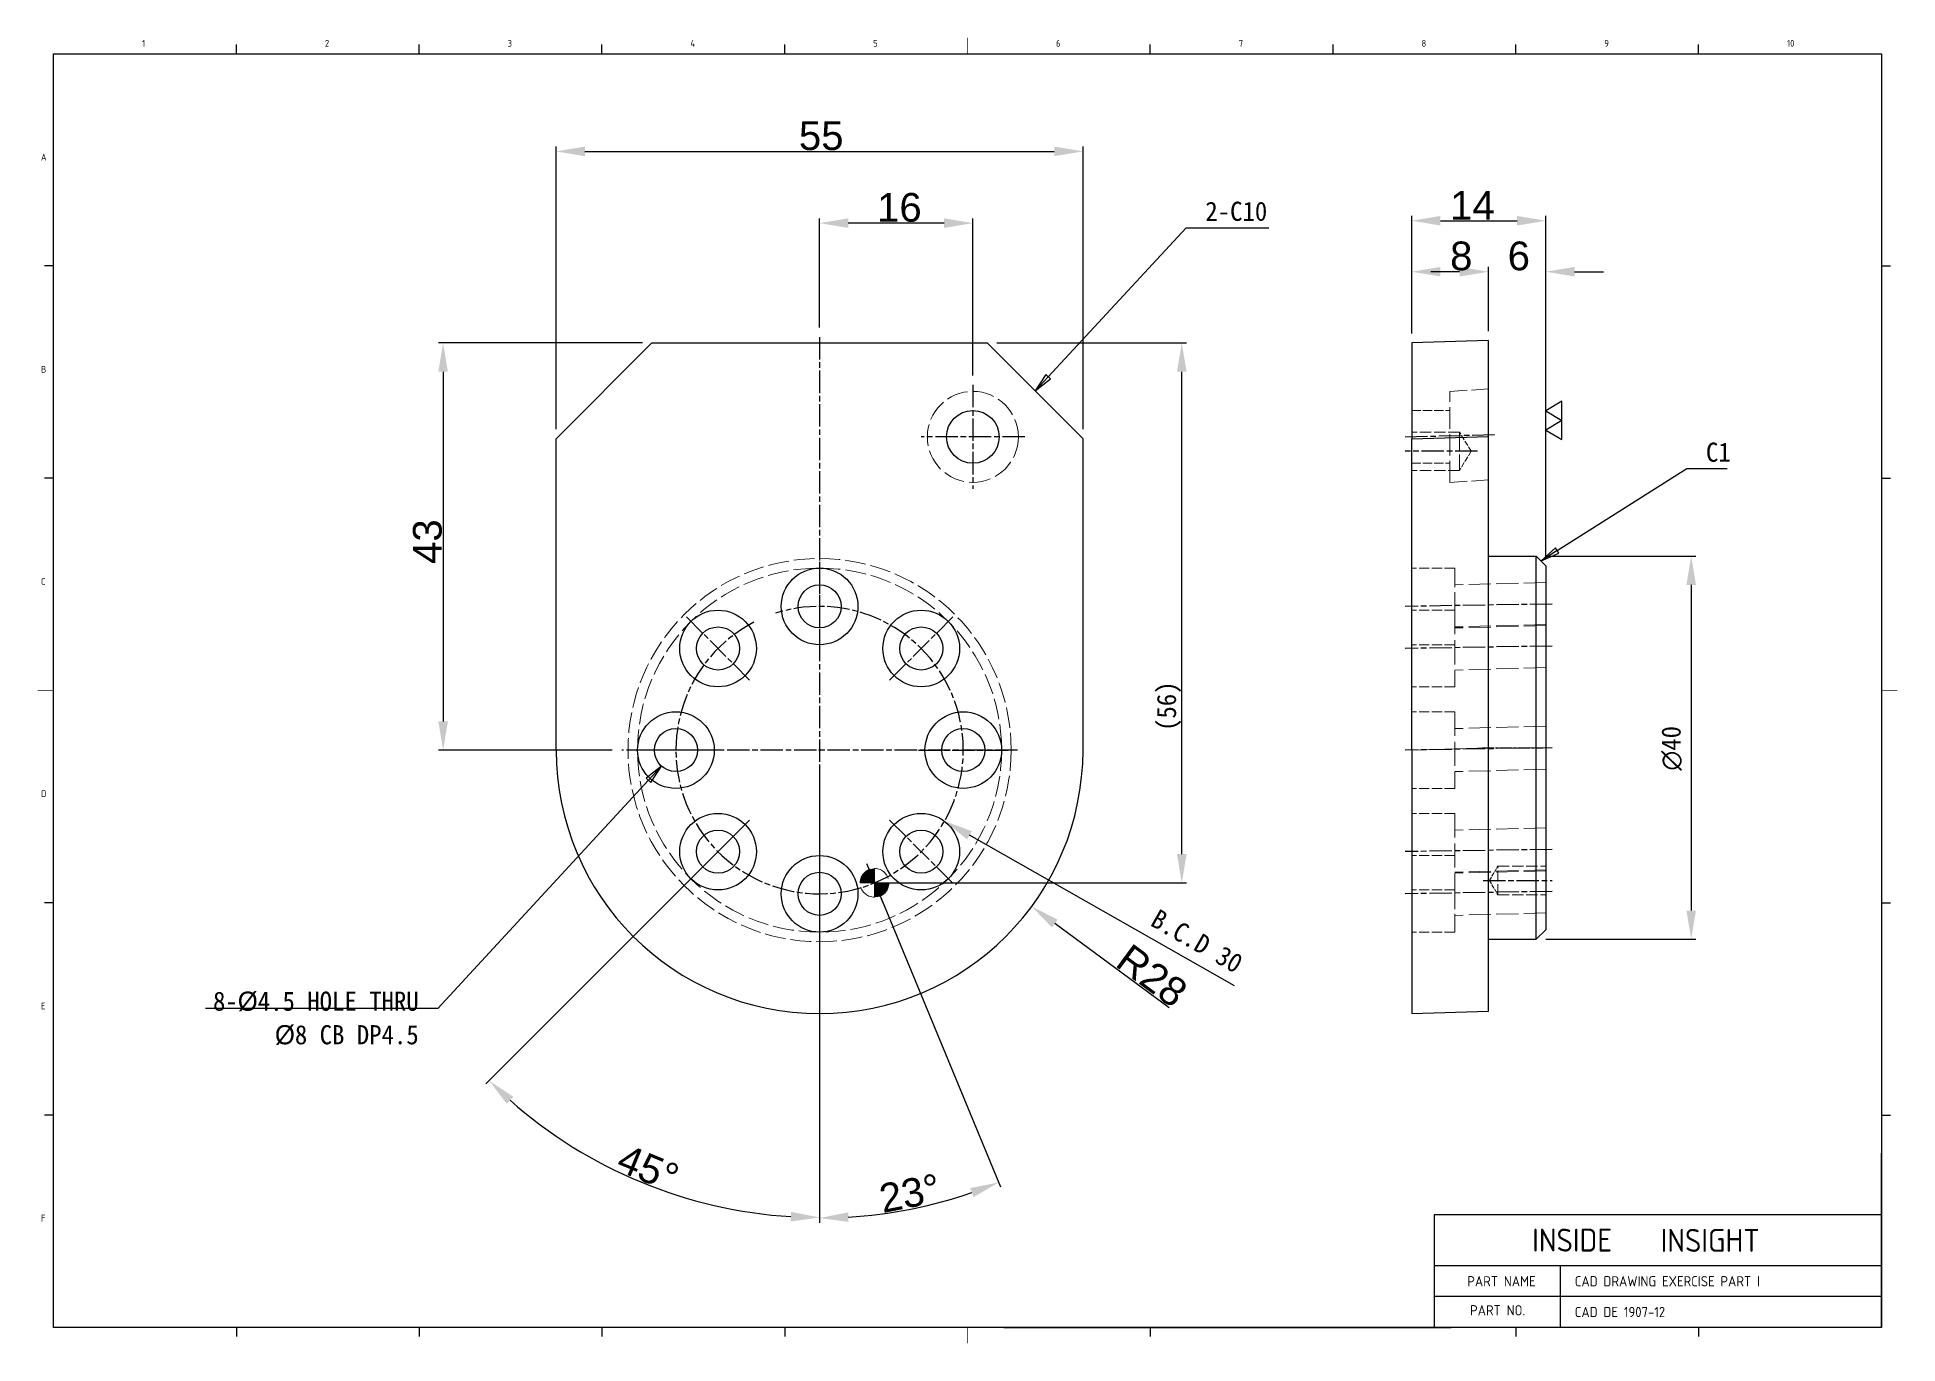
# Model space of a CAD drawing. Header units: millimetres. Extents: x 2029 to 2223, y 1931 to 2067.
import ezdxf

# ---------------------------------------------------------------- set-up
doc = ezdxf.new("R2010")
doc.units = ezdxf.units.MM
for name, pattern in [('C2', [7.05, 6, -0.4, 0.25, -0.4]), ('CHAIN', [0.3543, 0.2362, -0.0295, 0.0591, -0.0295]), ('D2', [11.2, 8, -0.8, 0.4, -0.8, 0.4, -0.8]), ('DASHED', [0.2068, 0.1655, -0.0413])]:
    doc.linetypes.add(name, pattern=pattern)
doc.layers.add('1', color=1, linetype='C2')
doc.layers.add('3', color=3, linetype='D2')
doc.layers.add('2', color=6, linetype='DASHED', lineweight=18, true_color=0xff00ff)
for name, color, linetype, lineweight in [('4', 7, 'Continuous', 9), ('7', 7, 'Continuous', 30), ('DIMENSION', 3, 'Continuous', 25)]:
    doc.layers.add(name, color=color, linetype=linetype, lineweight=lineweight)
doc.styles.add('A', font='GENISO', dxfattribs={"bigfont": 'WHGTXT'})
doc.styles.get("Standard").update_dxf_attribs({"font": 'arial.ttf'})
doc.styles.add('주 문자 (MNL)_3', font='')
doc.styles.get('주 문자 (MNL)_3').set_extended_font_data('GulimChe')
doc.dimstyles.new('Copy of inside insight-1', dxfattribs={"dimscale": 100, "dimtxt": 3, "dimasz": 3, "dimexe": 0.5, "dimexo": 1, "dimgap": 0.09, "dimtad": 1, "dimdec": 0, "dimzin": 0, "dimdsep": 46, "dimtxsty": 'Standard', "dimcen": 0.09, "dimdle": 1, "dimclrd": 3, "dimclre": 3, "dimclrt": 2, "dimadec": 0, "dimazin": 0, "dimtfac": 1, "dimtdec": 0, "dimtofl": 0, "dimtmove": 0, "dimatfit": 3, "dimfxl": 1, "dimtolj": 1, "dimtzin": 0, "dimarcsym": 0})

# ---------------------------------------------------------------- blocks, each defined once
blk = doc.blocks.new('*D87')
at = {"layer": 'Defpoints', "color": 0, "transparency": 16777216}
for p in [(2110.19, 2047.91), (2110.19, 2036.01), (2126.19, 2031.02)]:
    blk.add_point(p, dxfattribs=at)
at = {"layer": 'DIMENSION', "color": 3, "lineweight": -2, "transparency": 16777216}
for p, q in [((2110.19, 2037.01), (2110.19, 2048.41)), ((2123.19, 2047.91), (2113.19, 2047.91)), ((2126.19, 2032.02), (2126.19, 2048.41))]:
    blk.add_line(p, q, dxfattribs=at)
at = {"layer": 'DIMENSION', "color": 3, "transparency": 16777216}
for points in [[(2113.19, 2048.41), (2113.19, 2047.41), (2110.19, 2047.91)], [(2123.19, 2048.41), (2123.19, 2047.41), (2126.19, 2047.91)]]:
    blk.add_solid(points, dxfattribs=at)
at = {"layer": 'DIMENSION', "color": 2, "transparency": 16777216, "insert": (2116.19, 2051.06), "char_height": 3, "attachment_point": 1}
blk.add_mtext('\\A1;16', dxfattribs=at)
blk = doc.blocks.new('*D88')
at = {"layer": 'Defpoints', "color": 0, "transparency": 16777216}
for p in [(2137.69, 2055.4), (2082.69, 2025.4), (2137.69, 2025.4)]:
    blk.add_point(p, dxfattribs=at)
at = {"layer": 'DIMENSION', "color": 3, "lineweight": -2, "transparency": 16777216}
for p, q in [((2082.69, 2026.4), (2082.69, 2055.9)), ((2085.69, 2055.4), (2134.69, 2055.4)), ((2137.69, 2026.4), (2137.69, 2055.9))]:
    blk.add_line(p, q, dxfattribs=at)
at = {"layer": 'DIMENSION', "color": 3, "transparency": 16777216}
for points in [[(2085.69, 2055.9), (2085.69, 2054.9), (2082.69, 2055.4)], [(2134.69, 2055.9), (2134.69, 2054.9), (2137.69, 2055.4)]]:
    blk.add_solid(points, dxfattribs=at)
at = {"layer": 'DIMENSION', "color": 2, "transparency": 16777216, "insert": (2108.03, 2058.54), "char_height": 3, "attachment_point": 1}
blk.add_mtext('\\A1;55', dxfattribs=at)
blk = doc.blocks.new('*D89')
at = {"layer": 'Defpoints', "color": 0, "transparency": 16777216}
for p in [(2092.69, 2035.4), (2070.89, 1992.9), (2089.53, 1992.9)]:
    blk.add_point(p, dxfattribs=at)
at = {"layer": 'DIMENSION', "color": 3, "lineweight": -2, "transparency": 16777216}
for p, q in [((2091.69, 2035.4), (2070.39, 2035.4)), ((2070.89, 2032.4), (2070.89, 1995.9)), ((2088.53, 1992.9), (2070.39, 1992.9))]:
    blk.add_line(p, q, dxfattribs=at)
at = {"layer": 'DIMENSION', "color": 3, "transparency": 16777216}
for points in [[(2070.39, 2032.4), (2071.39, 2032.4), (2070.89, 2035.4)], [(2070.39, 1995.9), (2071.39, 1995.9), (2070.89, 1992.9)]]:
    blk.add_solid(points, dxfattribs=at)
at = {"layer": 'DIMENSION', "color": 2, "transparency": 16777216, "insert": (2067.74, 2012.33), "char_height": 3, "attachment_point": 1, "rotation": 90}
blk.add_mtext('\\A1;43', dxfattribs=at)
blk = doc.blocks.new('*D90')
at = {"layer": 'Defpoints', "color": 0, "transparency": 16777216}
for p in [(2097.15, 2000.32), (2123.23, 1985.49)]:
    blk.add_point(p, dxfattribs=at)
at = {"layer": 'DIMENSION', "color": 3, "lineweight": -2, "transparency": 16777216}
for p, q in [((2110.1, 1992.9), (2110.28, 1992.9)), ((2110.19, 1992.81), (2110.19, 1992.99)), ((2153.5, 1968.28), (2125.84, 1984.01))]:
    blk.add_line(p, q, dxfattribs=at)
at = {"layer": 'DIMENSION', "color": 3, "transparency": 16777216}
blk.add_solid([(2126.09, 1984.44), (2125.59, 1983.57), (2123.23, 1985.49)], dxfattribs=at)
at = {"layer": 'DIMENSION', "color": 2, "transparency": 16777216, "insert": (2144.58, 1976.97), "char_height": 3, "attachment_point": 1, "rotation": 330.3829}
blk.add_mtext('\\A1; \\f굴림체|b0|i0;\\H2.0000;B.C.D 30', dxfattribs=at)
blk = doc.blocks.new('*D91')
at = {"layer": 'Defpoints', "color": 0, "transparency": 16777216}
for p in [(2110.19, 1992.9), (2110.19, 1992.37), (2102.89, 1985.6), (2085.8, 1950.65)]:
    blk.add_point(p, dxfattribs=at)
at = {"layer": 'DIMENSION', "color": 3, "lineweight": -2, "transparency": 16777216}
for p, q in [((2110.19, 1991.37), (2110.19, 1943.61)), ((2102.18, 1984.89), (2075.34, 1958.05))]:
    blk.add_line(p, q, dxfattribs=at)
blk.add_arc((2110.19, 1992.9), 48.79, 228.5233, 266.4767, dxfattribs=at)
at = {"layer": 'DIMENSION', "color": 3, "transparency": 16777216}
for points in [[(2077.53, 1955.98), (2078.22, 1956.71), (2075.69, 1958.4)], [(2107.21, 1944.7), (2107.18, 1943.7), (2110.19, 1944.11)]]:
    blk.add_solid(points, dxfattribs=at)
at = {"layer": 'DIMENSION', "color": 2, "transparency": 16777216, "insert": (2089.95, 1951.87), "char_height": 3, "attachment_point": 1, "rotation": 337.5}
blk.add_mtext('\\A1;45°', dxfattribs=at)
blk = doc.blocks.new('*D92')
at = {"layer": 'Defpoints', "color": 0, "transparency": 16777216}
for p in [(2110.19, 1992.9), (2110.19, 1992.37), (2115.1, 1981.05), (2116.57, 1944.47)]:
    blk.add_point(p, dxfattribs=at)
at = {"layer": 'DIMENSION', "color": 3, "lineweight": -2, "transparency": 16777216}
for p, q in [((2110.19, 1991.37), (2110.19, 1943.55)), ((2115.49, 1980.12), (2129.08, 1947.31))]:
    blk.add_line(p, q, dxfattribs=at)
blk.add_arc((2110.19, 1992.9), 48.85, 273.5194, 288.9806, dxfattribs=at)
at = {"layer": 'DIMENSION', "color": 3, "transparency": 16777216}
for points in [[(2125.9, 1947.18), (2126.26, 1946.24), (2128.89, 1947.77)], [(2113.21, 1943.65), (2113.18, 1944.65), (2110.19, 1944.05)]]:
    blk.add_solid(points, dxfattribs=at)
at = {"layer": 'DIMENSION', "color": 2, "transparency": 16777216, "insert": (2116.2, 1947.51), "char_height": 3, "attachment_point": 1, "rotation": 11.25}
blk.add_mtext('\\A1;23°', dxfattribs=at)
blk = doc.blocks.new('*D93')
at = {"layer": 'Defpoints', "color": 0, "transparency": 16777216}
for p in [(2127.69, 2035.4), (2148, 2035.4), (2115.93, 1979.04)]:
    blk.add_point(p, dxfattribs=at)
at = {"layer": 'DIMENSION', "color": 3, "lineweight": -2, "transparency": 16777216}
for p, q in [((2128.69, 2035.4), (2148.5, 2035.4)), ((2148, 1982.04), (2148, 2032.4)), ((2116.93, 1979.04), (2148.5, 1979.04))]:
    blk.add_line(p, q, dxfattribs=at)
at = {"layer": 'DIMENSION', "color": 3, "transparency": 16777216}
for points in [[(2147.5, 2032.4), (2148.5, 2032.4), (2148, 2035.4)], [(2147.5, 1982.04), (2148.5, 1982.04), (2148, 1979.04)]]:
    blk.add_solid(points, dxfattribs=at)
at = {"layer": 'DIMENSION', "color": 2, "transparency": 16777216, "insert": (2145.4, 1994.9), "char_height": 3, "attachment_point": 1, "rotation": 90}
blk.add_mtext('\\A1;\\f굴림체|b0|i0;\\H2.0000;(56)', dxfattribs=at)
blk = doc.blocks.new('*D94')
at = {"layer": 'Defpoints', "color": 0, "transparency": 16777216}
for p in [(2172, 2042.84), (2180.01, 2035.65), (2172, 2035.4)]:
    blk.add_point(p, dxfattribs=at)
at = {"layer": 'DIMENSION', "color": 3, "lineweight": -2, "transparency": 16777216}
for p, q in [((2172, 2036.4), (2172, 2043.34)), ((2180.01, 2036.65), (2180.01, 2043.34)), ((2177.01, 2042.84), (2175, 2042.84))]:
    blk.add_line(p, q, dxfattribs=at)
at = {"layer": 'DIMENSION', "color": 3, "transparency": 16777216}
for points in [[(2175, 2043.34), (2175, 2042.34), (2172, 2042.84)], [(2177.01, 2043.34), (2177.01, 2042.34), (2180.01, 2042.84)]]:
    blk.add_solid(points, dxfattribs=at)
at = {"layer": 'DIMENSION', "color": 2, "transparency": 16777216, "insert": (2176.01, 2045.99), "char_height": 3, "attachment_point": 1}
blk.add_mtext('\\A1;8', dxfattribs=at)
blk = doc.blocks.new('*D95')
at = {"layer": 'Defpoints', "color": 0, "transparency": 16777216}
for p in [(2186.01, 2042.84), (2180.01, 2035.65), (2186.01, 2012.15)]:
    blk.add_point(p, dxfattribs=at)
at = {"layer": 'DIMENSION', "color": 3, "lineweight": -2, "transparency": 16777216}
for p, q in [((2180.01, 2036.65), (2180.01, 2043.34)), ((2186.01, 2013.15), (2186.01, 2043.34)), ((2177.01, 2042.84), (2174.01, 2042.84)), ((2189.01, 2042.84), (2192.01, 2042.84))]:
    blk.add_line(p, q, dxfattribs=at)
at = {"layer": 'DIMENSION', "color": 3, "transparency": 16777216}
for points in [[(2177.01, 2043.34), (2177.01, 2042.34), (2180.01, 2042.84)], [(2189.01, 2043.34), (2189.01, 2042.34), (2186.01, 2042.84)]]:
    blk.add_solid(points, dxfattribs=at)
at = {"layer": 'DIMENSION', "color": 2, "transparency": 16777216, "insert": (2182.02, 2045.99), "char_height": 3, "attachment_point": 1}
blk.add_mtext('\\A1;6', dxfattribs=at)
blk = doc.blocks.new('*D96')
at = {"layer": 'Defpoints', "color": 0, "transparency": 16777216}
for p in [(2185.01, 2013.15), (2185.01, 1973.15), (2201.18, 1973.15)]:
    blk.add_point(p, dxfattribs=at)
at = {"layer": 'DIMENSION', "color": 3, "lineweight": -2, "transparency": 16777216}
for p, q in [((2186.01, 2013.15), (2201.68, 2013.15)), ((2201.18, 2010.15), (2201.18, 1976.15)), ((2186.01, 1973.15), (2201.68, 1973.15))]:
    blk.add_line(p, q, dxfattribs=at)
at = {"layer": 'DIMENSION', "color": 3, "transparency": 16777216}
for points in [[(2200.68, 2010.15), (2201.68, 2010.15), (2201.18, 2013.15)], [(2200.68, 1976.15), (2201.68, 1976.15), (2201.18, 1973.15)]]:
    blk.add_solid(points, dxfattribs=at)
at = {"layer": 'DIMENSION', "color": 2, "transparency": 16777216, "insert": (2198.08, 1990.76), "char_height": 3, "attachment_point": 1, "rotation": 90}
blk.add_mtext('\\A1;{\\fAIGDT|b0|i0;\\H2.0000;\\ln}\\f굴림체|b0|i0;\\H2.0000;40', dxfattribs=at)
blk = doc.blocks.new('다듬질 2')
at = {"layer": '3'}
for p, q in [((1.5, 2.5), (-1.5, 2.5)), ((-1.5, 2.5), (0, 0)), ((0, 0), (1.5, 2.5)), ((1.5, 2.5), (3, 0)), ((4.5, 2.5), (1.5, 2.5)), ((3, 0), (4.5, 2.5))]:
    blk.add_line(p, q, dxfattribs=at)
blk = doc.blocks.new('*D97')
at = {"layer": 'Defpoints', "color": 0, "transparency": 16777216}
for p in [(2186.01, 2048.16), (2172, 2035.4), (2186.01, 2012.15)]:
    blk.add_point(p, dxfattribs=at)
at = {"layer": 'DIMENSION', "color": 3, "lineweight": -2, "transparency": 16777216}
for p, q in [((2172, 2036.4), (2172, 2048.66)), ((2175, 2048.16), (2183.01, 2048.16)), ((2186.01, 2013.15), (2186.01, 2048.66))]:
    blk.add_line(p, q, dxfattribs=at)
at = {"layer": 'DIMENSION', "color": 3, "transparency": 16777216}
for points in [[(2175, 2048.66), (2175, 2047.66), (2172, 2048.16)], [(2183.01, 2048.66), (2183.01, 2047.66), (2186.01, 2048.16)]]:
    blk.add_solid(points, dxfattribs=at)
at = {"layer": 'DIMENSION', "color": 2, "transparency": 16777216, "insert": (2176.01, 2051.26), "char_height": 3, "attachment_point": 1}
blk.add_mtext('\\A1;14', dxfattribs=at)
blk = doc.blocks.new('*D98')
at = {"layer": 'Defpoints', "color": 0, "transparency": 16777216}
for p in [(2110.19, 1992.9), (2132.33, 1976.58)]:
    blk.add_point(p, dxfattribs=at)
at = {"layer": 'DIMENSION', "color": 3, "lineweight": -2, "transparency": 16777216}
for p, q in [((2110.1, 1992.9), (2110.28, 1992.9)), ((2110.19, 1992.81), (2110.19, 1992.99)), ((2146.68, 1966), (2134.74, 1974.8))]:
    blk.add_line(p, q, dxfattribs=at)
at = {"layer": 'DIMENSION', "color": 3, "transparency": 16777216}
blk.add_solid([(2135.04, 1975.2), (2134.44, 1974.4), (2132.33, 1976.58)], dxfattribs=at)
at = {"layer": 'DIMENSION', "color": 2, "transparency": 16777216, "insert": (2142.7, 1972.85), "char_height": 3, "attachment_point": 1, "rotation": 323.5943}
blk.add_mtext('\\A1;R28', dxfattribs=at)
blk = doc.blocks.new('Filled-1')
at = {"color": 0}
for p, q in [((0, 0), (-1, 0.167)), ((-1, 0.167), (-1, -0.167)), ((-1, 0), (0, 0)), ((-1, -0.167), (0, 0))]:
    blk.add_line(p, q, dxfattribs=at)
at = {"color": 0, "flags": 128}
blk.add_lwpolyline([(-1, -0.167), (0, 0), (-1, 0.167), (-1, -0.167)], dxfattribs=at)
at = {"color": 0}
blk.add_solid([(-1, -0.167), (0, 0), (-1, 0.167), (-1, -0.167)], dxfattribs=at)

msp = doc.modelspace()

# ---------------------------------------------------------------- hatches: boundary and pattern name
at = {"layer": '4'}
h = msp.add_hatch(color=256, dxfattribs=at)
edge = h.paths.add_edge_path()
edge.add_line((2115.93, 1979.04), (2115.93, 1980.54))
edge.add_arc((2115.93, 1979.04), 1.5, 90, 180)
edge.add_line((2114.43, 1979.04), (2115.93, 1979.04))
h = msp.add_hatch(color=256, dxfattribs=at)
edge = h.paths.add_edge_path()
edge.add_line((2115.93, 1979.04), (2115.93, 1977.54))
edge.add_arc((2115.93, 1979.04), 1.5, 270, 360)
edge.add_line((2117.43, 1979.04), (2115.93, 1979.04))

# ---------------------------------------------------------------- linework, layer by layer
at = {"linetype": 'Continuous'}
for p, q in [((2030.23, 2065.6), (2221.03, 2065.6)), ((2030.23, 1932.64), (2030.23, 2065.6)), ((2221.03, 2065.6), (2221.03, 1932.64)), ((2221.03, 1932.64), (2030.23, 1932.64))]:
    msp.add_line(p, q, dxfattribs=at)
at = {"layer": '1', "linetype": 'CHAIN', "ltscale": 9.878633}
for p, q in [((2110.19, 2036.01), (2110.19, 1958.16)), ((2126.19, 2031.02), (2126.19, 2020.19)), ((2171.33, 2025.6), (2180.68, 2025.85)), ((2131.61, 2025.6), (2120.78, 2025.6)), ((2178.87, 2024.1), (2171.33, 2024.1)), ((2110.19, 2012.57), (2110.19, 2003.24)), ((2102.89, 2000.21), (2096.29, 2006.81)), ((2117.5, 2000.21), (2124.1, 2006.81)), ((2186.68, 2008.15), (2171.33, 2007.9)), ((2186.68, 2003.76), (2171.33, 2003.51)), ((2130.86, 1992.9), (2089.53, 1992.9)), ((2099.86, 1992.9), (2090.53, 1992.9)), ((2120.53, 1992.9), (2129.86, 1992.9)), ((2186.68, 1993.15), (2171.33, 1992.9)), ((2102.89, 1985.6), (2096.29, 1979)), ((2117.5, 1985.6), (2124.1, 1979)), ((2110.19, 1982.57), (2110.19, 1973.24)), ((2186.68, 1982.54), (2171.33, 1982.3)), ((2179.45, 1979.29), (2186.68, 1979.29)), ((2186.68, 1978.15), (2171.33, 1977.9))]:
    msp.add_line(p, q, dxfattribs=at)
at = {"layer": '1', "linetype": 'CHAIN', "ltscale": 5.278185}
msp.add_line((2179.35, 1993.15), (2185.68, 1993.15), dxfattribs=at)
at = {"layer": '1', "linetype": 'CHAIN', "ltscale": 3.611374}
msp.add_line((2115.1, 1981.05), (2116.76, 1977.04), dxfattribs=at)
at = {"layer": '1', "linetype": 'CHAIN', "ltscale": 9.878633}
msp.add_arc((2110.19, 1992.9), 15, 117.1746, 107.8254, dxfattribs=at)
at = {"layer": '2', "ltscale": 10.880077}
for p, q in [((2176, 2030.35), (2180.01, 2030.6)), ((2176, 2020.85), (2180.01, 2021.1))]:
    msp.add_line(p, q, dxfattribs=at)
at = {"layer": '2', "ltscale": 13.529888}
msp.add_line((2176, 2020.85), (2176, 2030.35), dxfattribs=at)
at = {"layer": '2', "ltscale": 5.711277}
for p, q in [((2172, 2028.35), (2176, 2028.35)), ((2172, 2022.85), (2176, 2022.85))]:
    msp.add_line(p, q, dxfattribs=at)
at = {"layer": '2', "ltscale": 7.139108}
for p, q in [((2177, 2026.1), (2172, 2026.1)), ((2177, 2022.1), (2172, 2022.1)), ((2181.01, 1980.79), (2186.01, 1980.79)), ((2181.01, 1977.79), (2186.01, 1977.79))]:
    msp.add_line(p, q, dxfattribs=at)
at = {"layer": '2', "ltscale": 11.39359}
msp.add_line((2177, 2026.1), (2177, 2022.1), dxfattribs=at)
at = {"layer": '2', "ltscale": 3.331462}
for q in [(2177, 2026.1), (2177, 2022.1)]:
    msp.add_line((2178.2, 2024.1), q, dxfattribs=at)
at = {"layer": '2', "ltscale": 6.425192}
for p, q in [((2176.5, 2011.9), (2172, 2011.9)), ((2176.5, 2007.51), (2172, 2007.51)), ((2176.5, 2003.9), (2172, 2003.9)), ((2176.5, 1999.51), (2172, 1999.51)), ((2176.5, 1996.9), (2172, 1996.9)), ((2176.5, 1988.9), (2172, 1988.9)), ((2176.5, 1986.3), (2172, 1986.3)), ((2176.5, 1981.9), (2172, 1981.9)), ((2176.5, 1978.3), (2172, 1978.3)), ((2176.5, 1973.9), (2172, 1973.9))]:
    msp.add_line(p, q, dxfattribs=at)
at = {"layer": '2', "ltscale": 12.108112}
for p, q in [((2176.5, 2011.9), (2176.5, 2007.51)), ((2176.5, 1978.3), (2176.5, 1973.9))]:
    msp.add_line(p, q, dxfattribs=at)
at = {"layer": '2', "ltscale": 13.902321}
for p, q in [((2186.01, 2010.4), (2176.5, 2010.15)), ((2186.01, 2006.01), (2176.5, 2005.76)), ((2186.01, 2005.9), (2176.5, 2005.65)), ((2186.01, 2001.51), (2176.5, 2001.26)), ((2186.01, 1995.4), (2176.5, 1995.15)), ((2186.01, 1990.9), (2176.5, 1990.65)), ((2186.01, 1984.79), (2176.5, 1984.55)), ((2186.01, 1980.4), (2176.5, 1980.15)), ((2186.01, 1980.29), (2176.5, 1980.05)), ((2186.01, 1975.9), (2176.5, 1975.65))]:
    msp.add_line(p, q, dxfattribs=at)
at = {"layer": '2', "ltscale": 15.191454}
for p, q in [((2176.5, 2007.51), (2176.5, 1999.51)), ((2176.5, 1996.9), (2176.5, 1988.9)), ((2176.5, 1986.3), (2176.5, 1978.3))]:
    msp.add_line(p, q, dxfattribs=at)
at = {"layer": '2', "ltscale": 2.498584}
for q in [(2181.01, 1980.79), (2181.01, 1977.79)]:
    msp.add_line((2180.11, 1979.29), q, dxfattribs=at)
at = {"layer": '2', "ltscale": 6.728448}
msp.add_line((2181.01, 1977.79), (2181.01, 1980.79), dxfattribs=at)
at = {"layer": '2', "ltscale": 13.529888}
msp.add_circle((2126.19, 2025.6), 4.75, dxfattribs=at)
at = {"layer": '2', "ltscale": 13.021246}
msp.add_circle((2110.19, 1992.9), 20, dxfattribs=at)
at = {"layer": '2', "ltscale": 13.119892}
msp.add_circle((2110.19, 1992.9), 19, dxfattribs=at)
at = {"layer": '2', "ltscale": 11.39359}
msp.add_circle((2115.93, 1979.04), 1.5, dxfattribs=at)
at = {"layer": '3', "color": 3, "linetype": 'Continuous'}
for p, q in [((2049.31, 2065.6), (2049.31, 2066.56)), ((2068.39, 2065.6), (2068.39, 2066.56)), ((2106.55, 2065.6), (2106.55, 2066.56)), ((2144.71, 2065.6), (2144.71, 2066.56)), ((2163.79, 2065.6), (2163.79, 2066.56)), ((2182.87, 2065.6), (2182.87, 2066.56)), ((2201.95, 2065.6), (2201.95, 2066.56)), ((2030.23, 2043.45), (2029.27, 2043.45)), ((2221.03, 2043.45), (2221.99, 2043.45)), ((2030.23, 2021.3), (2029.27, 2021.3)), ((2221.03, 2021.3), (2221.99, 2021.3)), ((2030.23, 1976.95), (2029.27, 1976.95)), ((2221.03, 1976.95), (2221.99, 1976.95)), ((2030.23, 1954.79), (2029.27, 1954.79)), ((2221.03, 1954.79), (2221.99, 1954.79)), ((2221.03, 1932.64), (2221.03, 1950.82)), ((2221.03, 1944.4), (2174.34, 1944.4)), ((2174.34, 1944.4), (2174.34, 1932.64)), ((2221.03, 1939.06), (2174.34, 1939.06)), ((2187.53, 1932.64), (2187.53, 1939.06)), ((2221.03, 1935.85), (2174.34, 1935.85)), ((2049.31, 1932.64), (2049.31, 1931.68)), ((2068.39, 1932.64), (2068.39, 1931.68)), ((2087.47, 1932.64), (2087.47, 1931.68)), ((2106.55, 1932.64), (2106.55, 1931.68)), ((2129.42, 1932.64), (2176.11, 1932.64)), ((2144.71, 1932.64), (2144.71, 1931.68)), ((2182.87, 1932.64), (2182.87, 1931.68)), ((2201.95, 1932.64), (2201.95, 1931.68))]:
    msp.add_line(p, q, dxfattribs=at)
at = {"layer": '3', "linetype": 'Continuous'}
msp.add_line((2087.47, 2065.6), (2087.47, 2066.56), dxfattribs=at)
at = {"layer": '3', "color": 3, "linetype": 'Continuous', "const_width": 0.072}
for points in [[(2125.63, 2065.6), (2125.63, 2067.28)], [(2030.23, 1999.12), (2028.55, 1999.12)], [(2221.03, 1999.12), (2222.71, 1999.12)], [(2125.63, 1932.64), (2125.63, 1930.96)]]:
    msp.add_lwpolyline(points, dxfattribs=at)
at = {"layer": '4'}
msp.add_line((2180.01, 1993.15), (2172, 1992.9), dxfattribs=at)
at = {"layer": '7'}
for p, q in [((2180.01, 2035.65), (2172, 2035.4)), ((2180.01, 2025.65), (2180.01, 2035.65)), ((2082.69, 2025.4), (2092.69, 2035.4)), ((2092.69, 2035.4), (2127.69, 2035.4)), ((2127.69, 2035.4), (2137.69, 2025.4)), ((2172, 2035.4), (2172, 2025.4)), ((2082.69, 1992.9), (2082.69, 2025.4)), ((2137.69, 1992.9), (2137.69, 2025.4)), ((2172, 2025.4), (2180.01, 2025.65)), ((2172, 1992.9), (2172, 2025.4)), ((2180.01, 1993.15), (2180.01, 2025.65)), ((2180.01, 2013.15), (2185.01, 2013.15)), ((2185.01, 1973.15), (2185.01, 2013.15)), ((2186.01, 2012.15), (2185.01, 2013.15)), ((2186.01, 2012.15), (2186.01, 1974.15)), ((2172, 1992.9), (2172, 1965.4)), ((2180.01, 1965.65), (2180.01, 1993.15)), ((2115.93, 1979.04), (2115.93, 1980.54)), ((2115.93, 1979.04), (2114.43, 1979.04)), ((2115.93, 1979.04), (2117.43, 1979.04)), ((2115.93, 1979.04), (2115.93, 1977.54)), ((2186.01, 1974.15), (2185.01, 1973.15)), ((2180.01, 1973.15), (2185.01, 1973.15)), ((2172, 1965.4), (2180.01, 1965.65))]:
    msp.add_line(p, q, dxfattribs=at)
for centre, radius in [((2126.19, 2025.6), 2.75), ((2110.19, 2007.9), 4), ((2110.19, 2007.9), 2.25), ((2099.59, 2003.51), 4), ((2120.8, 2003.51), 4), ((2099.59, 2003.51), 2.25), ((2120.8, 2003.51), 2.25), ((2095.19, 1992.9), 4), ((2125.19, 1992.9), 4), ((2095.19, 1992.9), 2.25), ((2125.19, 1992.9), 2.25), ((2099.59, 1982.3), 4), ((2120.8, 1982.3), 4), ((2099.59, 1982.3), 2.25), ((2120.8, 1982.3), 2.25), ((2110.19, 1977.9), 4), ((2110.19, 1977.9), 2.25)]:
    msp.add_circle(centre, radius, dxfattribs=at)
msp.add_arc((2110.19, 1992.9), 27.5, 180, 0, dxfattribs=at)
at = {"layer": 'DIMENSION'}
for p, q in [((2134.05, 2031.87), (2148.46, 2047.43)), ((2148.46, 2047.43), (2157.09, 2047.43)), ((2187.19, 2013.75), (2200.72, 2022.28)), ((2200.72, 2022.28), (2204.93, 2022.28)), ((2092.34, 1989.75), (2070.34, 1965.92)), ((2070.34, 1965.92), (2046.09, 1965.92))]:
    msp.add_line(p, q, dxfattribs=at)

# ---------------------------------------------------------------- block references
at = {"xscale": 0.6666666666666665, "yscale": 0.6666666666666665, "zscale": 0.6666666666666665, "rotation": 269.9937090974681}
msp.add_blockref('다듬질 2', (2186.01, 2028.31), dxfattribs=at)
at = {"layer": 'DIMENSION', "xscale": 2, "yscale": 2, "zscale": 2}
for p, rotation in [((2132.69, 2030.4), 227.2089298999562), ((2185.51, 2012.65), 213.2519399136393), ((2093.69, 1991.22), 47.29474252555757)]:
    msp.add_blockref('Filled-1', p, dxfattribs=dict(at, rotation=rotation))

# ---------------------------------------------------------------- texts
at = {"linetype": 'Continuous', "style": 'A'}
for s, height, p in [('1', 0.72, (2039.47, 2066.32)), ('2', 0.72, (2058.55, 2066.32)), ('3', 0.72, (2077.63, 2066.32)), ('4', 0.72, (2096.71, 2066.32)), ('5', 0.72, (2115.79, 2066.32)), ('6', 0.72, (2134.87, 2066.32)), ('7', 0.72, (2153.95, 2066.32)), ('8', 0.72, (2173.03, 2066.32)), ('9', 0.72, (2192.11, 2066.32)), ('10', 0.72, (2211.19, 2066.32)), ('A', 0.72, (2028.91, 2054.44)), ('B', 0.72, (2028.91, 2032.29)), ('C', 0.72, (2028.91, 2010.14)), ('D', 0.72, (2028.91, 1987.99)), ('E', 0.72, (2028.91, 1965.83)), ('F', 0.72, (2028.91, 1943.68)), ('INSIDE', 2.397, (2184.58, 1940.55)), ('INSIGHT', 2.397, (2197.99, 1940.52)), ('PART NAME', 1.069, (2177.81, 1936.92)), ('CAD DRAWING EXERCISE PART I', 1.0692, (2189.03, 1936.92)), ('PART NO.', 1.069, (2178.1, 1933.89)), ('CAD DE 1907-12', 1.0692, (2189.03, 1933.71))]:
    msp.add_text(s, height=height, dxfattribs=at).set_placement(p)
at = {"layer": 'DIMENSION', "char_height": 2, "attachment_point": 1, "style": '주 문자 (MNL)_3'}
for s, insert in [('2-C10', (2150.46, 2050.15)), ('C1', (2202.72, 2025))]:
    msp.add_mtext(s, dxfattribs=dict(at, insert=insert))
at = {"layer": 'DIMENSION', "insert": (2068.34, 1967.69), "char_height": 2, "width": 22.3591, "attachment_point": 3, "line_spacing_factor": 1.05, "style": '주 문자 (MNL)_3'}
msp.add_mtext('8-{\\fAIGDT|b0|i0|c1|p0;Ø\\f굴림체|b0|i0|c1|p0;4.5 HOLE THRU\\P\\fAIGDT|b0|i0|c1|p0;Ø\\f굴림체|b0|i0|c1|p0;8 CB DP4.5}', dxfattribs=at)

# ---------------------------------------------------------------- dimensions: what is measured, and where the dimension line sits
at = {"layer": 'DIMENSION'}
for base, p1, p2, picture, middle in [((2137.69, 2055.4), (2082.69, 2025.4), (2137.69, 2025.4), '*D88', (2110.19, 2055.4)), ((2186.01, 2042.84), (2180.01, 2035.65), (2186.01, 2012.15), '*D95', (2183.01, 2042.84))]:
    dim = msp.add_linear_dim(base=base, p1=p1, p2=p2, dimstyle='Copy of inside insight-1', override={"dimscale": 1, "dimsah": 1}, dxfattribs=at)
    dim.commit()
    dim.dimension.update_dxf_attribs({"geometry": picture, "text_midpoint": middle, "dimtype": 160})
for base, p1, p2, angle, picture, middle in [((2110.19, 2047.91), (2126.19, 2031.02), (2110.19, 2036.01), 180, '*D87', (2118.19, 2047.91)), ((2186.01, 2048.16), (2172, 2035.4), (2186.01, 2012.15), 180, '*D97', (2178.01, 2048.16)), ((2172, 2042.84), (2180.01, 2035.65), (2172, 2035.4), 180, '*D94', (2177, 2042.84)), ((2070.89226992, 1992.90251844), (2092.69212083, 2035.40251844), (2089.52545416, 1992.90251844), 90, '*D89', (2070.89226992, 2014.54113393))]:
    dim = msp.add_linear_dim(base=base, p1=p1, p2=p2, angle=angle, dimstyle='Copy of inside insight-1', override={"dimscale": 1, "dimsah": 1}, dxfattribs=at)
    dim.commit()
    dim.dimension.update_dxf_attribs({"geometry": picture, "text_midpoint": middle, "dimtype": 160})
for base, p1, p2, angle, text, picture, middle in [((2148, 2035.4), (2115.93, 1979.04), (2127.69, 2035.4), 270, '\\f굴림체|b0|i0;\\H2.0000;(<>)', '*D93', (2148, 1997.22)), ((2201.18, 1973.15), (2185.01, 2013.15), (2185.01, 1973.15), 90, '{\\fAIGDT|b0|i0;\\H2.0000;\\ln}\\f굴림체|b0|i0;\\H2.0000;<>', '*D96', (2201.18, 1993.15))]:
    dim = msp.add_linear_dim(base=base, p1=p1, p2=p2, angle=angle, text=text, dimstyle='Copy of inside insight-1', override={"dimscale": 1, "dimsah": 1}, dxfattribs=at)
    dim.commit()
    dim.dimension.update_dxf_attribs({"geometry": picture, "text_midpoint": middle, "dimtype": 160})
dim = msp.add_diameter_dim_2p(p1=(2097.15, 2000.32), p2=(2123.23, 1985.49), text=' \\f굴림체|b0|i0;\\H2.0000;B.C.D 30', dimstyle='Copy of inside insight-1', override={"dimscale": 1, "dimsah": 1}, dxfattribs=at)
dim.commit()
dim.dimension.update_dxf_attribs({"geometry": '*D90', "text_midpoint": (2148.22, 1971.28), "dimtype": 163})
for base, center, p1, p2, picture, middle in [((2085.8, 1950.65), (2110.19, 1992.9), (2102.89, 1985.6), (2110.19, 1992.37), '*D91', (2091.52, 1947.82)), ((2116.5681, 1944.4723), (2110.1921, 1992.9025), (2110.1921, 1992.3692), (2115.1032, 1981.0461), '*D92', (2119.7219, 1944.993))]:
    dim = msp.add_angular_dim_3p(base=base, center=center, p1=p1, p2=p2, dimstyle='Copy of inside insight-1', override={"dimscale": 1, "dimsah": 1}, dxfattribs=at)
    dim.commit()
    dim.dimension.update_dxf_attribs({"geometry": picture, "text_midpoint": middle, "dimtype": 165})
dim = msp.add_radius_dim(center=(2110.192121, 1992.902518), mpoint=(2132.325074, 1976.581293), dimstyle='Copy of inside insight-1', override={"dimscale": 1, "dimsah": 1}, dxfattribs=at)
dim.commit()
dim.dimension.update_dxf_attribs({"geometry": '*D98', "text_midpoint": (2143.716376, 1968.181149), "dimtype": 164})

doc.saveas('drawing.dxf')
